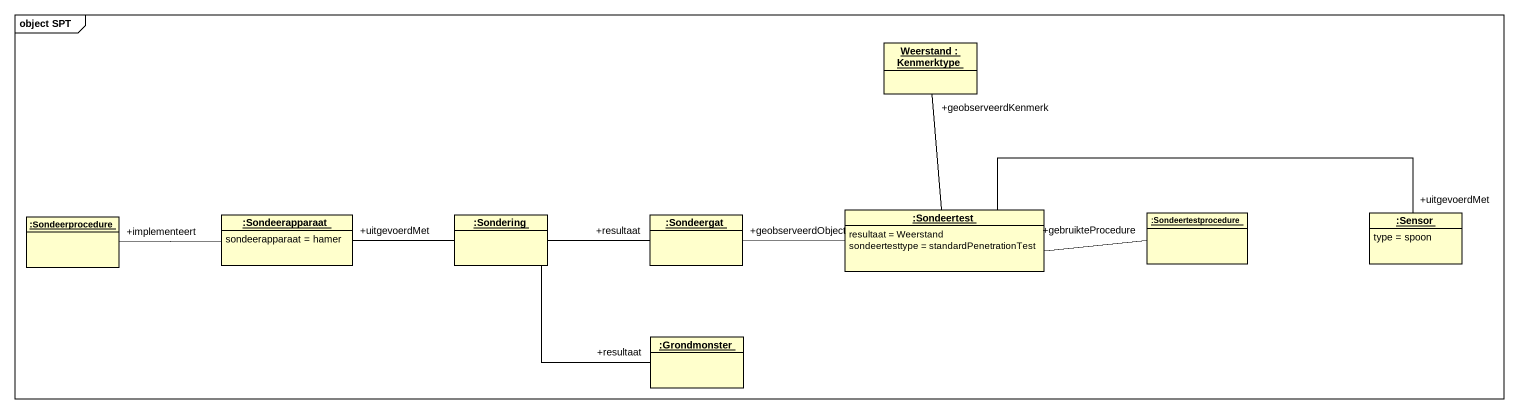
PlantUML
@startuml
mainframe object SPT
hide circle
hide empty members
object "Weerstand : Kenmerktype" as Weerstand
object ":Sondeerprocedure" as Sondeerprocedure
object ":Sondeerapparaat" as Sondeerapparaat {
  sondeerapparaat = hamer
}
object ":Sondering" as Sondering
object ":Sondeergat" as Sondeergat
object ":Sondeertest" as Sondeertest {
  resultaat = Weerstand
  sondeertesttype = standardPenetrationTest
}
object ":Sondeertestprocedure" as Sondeertestprocedure
object ":Sensor" as Sensor {
  type = spoon
}
object ":Grondmonster" as Grondmonster
Sondeerprocedure "+implementeert" -right- Sondeerapparaat
Sondeerapparaat "+uitgevoerdMet" -right- Sondering
Sondering -right- "+resultaat" Sondeergat
Sondering -- "+resultaat" Grondmonster
Sondeertest -up- "+geobserveerdKenmerk" Weerstand
Sondeertest -left- "+geobserveerdObject" Sondeergat
Sondeertest -right- "+gebruikteProcedure" Sondeertestprocedure
Sondeertest -right- "+uitgevoerdMet" Sensor
@enduml
